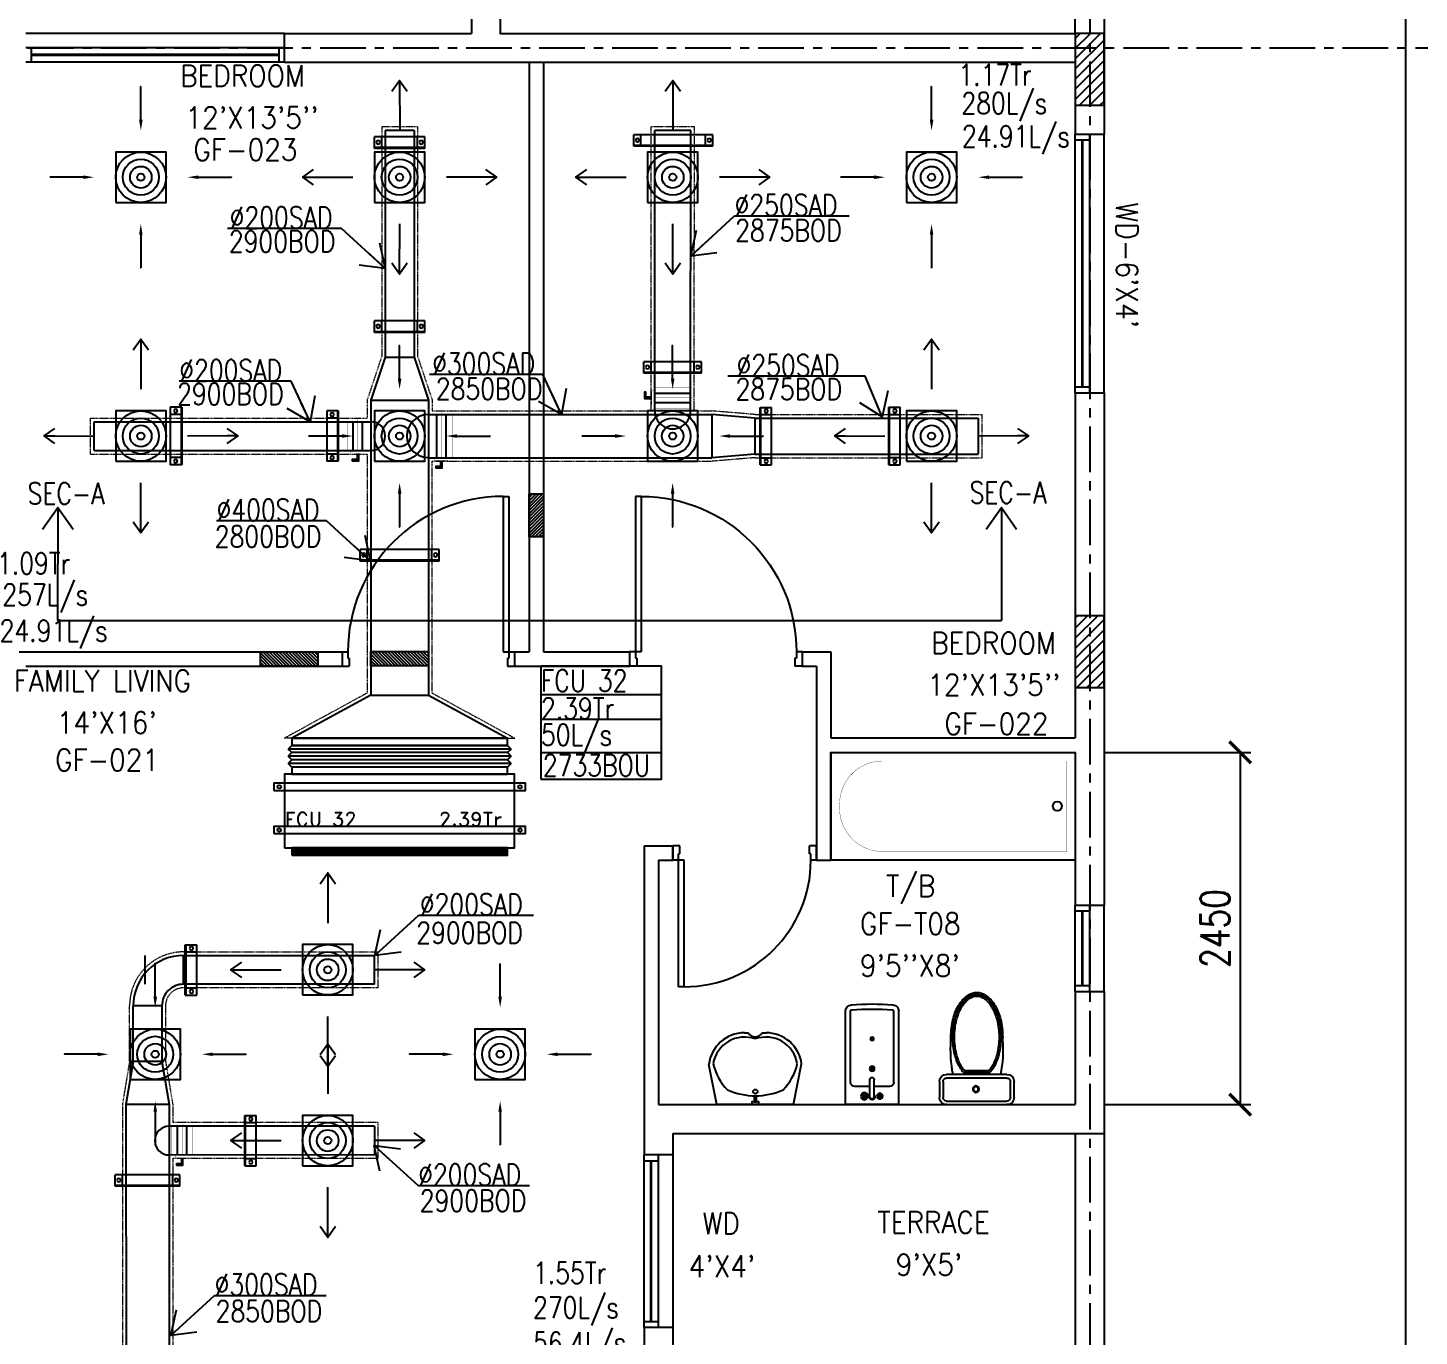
# Model space of a CAD drawing. Header units: millimetres. Extents: x -1288794 to 2153086, y -2701644 to -1428868.
# Drawn here: x 1116384 to 1126062, y -1482929 to -1473830 of the extents above; entities that cross this region are included whole.
import ezdxf

# ---------------------------------------------------------------- set-up
doc = ezdxf.new("R2010")
doc.units = ezdxf.units.MM
doc.header["$LTSCALE"] = 100
doc.header["$PDMODE"] = 34
doc.linetypes.add('CENTER', pattern=[50.8, 31.75, -6.35, 6.35, -6.35])
doc.linetypes.add('HIDDEN', pattern=[9.525, 6.35, -3.175])
for name, color, linetype in [('A-ANNO-TEXT', 8, 'Continuous'), ('A-AREA', 8, 'CENTER'), ('A-DOOR', 4, 'Continuous'), ('A-FLOR-PFIX', 8, 'Continuous'), ('A-FLOR-SPCL', 8, 'Continuous'), ('A-GLAZ', 5, 'Continuous'), ('A-GRID', 253, 'CENTER'), ('A-WALL-FULL', 8, 'Continuous'), ('AC- VD', 5, 'Continuous'), ('AC-FD', 1, 'Continuous'), ('AC-HLTEXT', 100, 'Continuous'), ('AC-SAD', 3, 'Continuous'), ('AC-SAD TEXT', 3, 'Continuous'), ('AC-WALL OPENING', 1, 'Continuous'), ('FCU-AC', 160, 'Continuous'), ('L1-E014-C22-VAC (08-08-2010)$0$ETA-AC-DAMPER', 4, 'Continuous'), ('M-HANGER', 30, 'Continuous'), ('RCD RIGHT', 1, 'Continuous'), ('S-COL- HACT.', 9, 'Continuous'), ('S-COL.', 8, 'Continuous'), ('SCD  RIGHT', 3, 'Continuous')]:
    doc.layers.add(name, color=color, linetype=linetype)
doc.layers.add('INSULATION', color=1, linetype='Continuous', lineweight=5)
doc.styles.add('ROMAND', font='romand')
doc.styles.add('ROMANS', font='romans.shx', dxfattribs={"width": 0.8})
doc.styles.add('SIMPLEX', font='simplex.shx', dxfattribs={"width": 0.8})
doc.dimstyles.new('100 of DIM2', dxfattribs={"dimscale": 0, "dimtxt": 200, "dimasz": 150, "dimexe": 75, "dimexo": 200, "dimgap": 75, "dimtad": 1, "dimdec": 0, "dimrnd": 5, "dimzin": 0, "dimdsep": 46, "dimtxsty": 'ROMANS', "dimblk": 'ARCHTICK', "dimcen": 100, "dimclrd": 94, "dimclre": 94, "dimclrt": 2, "dimadec": 0, "dimazin": 0, "dimtfac": 1, "dimtdec": 0, "dimtofl": 0, "dimtmove": 2, "dimatfit": 3, "dimldrblk": 'OPEN90', "dimfxl": 75, "dimtolj": 1, "dimtzin": 0, "dimarcsym": 0})
pattern_1 = [(45, (2220225.743, -1109556.65), (-35.355339, 35.355339), [])]

# ---------------------------------------------------------------- blocks, each defined once
blk = doc.blocks.new('D-120-R1')
for p, q in [((-80, 1180), (-40, 1180)), ((-80, 1180), (-80, 100)), ((-40, 1180), (-40, 55)), ((-1200, 100), (-1160, 100)), ((-1200, 100), (-1200, 0)), ((-1160, 100), (-1160, 55)), ((-80, 100), (0, 100)), ((0, 100), (0, 0)), ((-1160, 55), (-1150, 55)), ((-1150, 55), (-1150, 0)), ((-50, 55), (-40, 55)), ((-50, 55), (-50, 0)), ((-50, 0), (0, 0)), ((-1200, 0), (-1150, 0))]:
    blk.add_line(p, q)
at = {"linetype": 'Continuous'}
blk.add_arc((-80, 100), 1080, 90, 180, dxfattribs=at)
blk = doc.blocks.new('W-180')
for p, q in [((1800, 100), (0, 100)), ((40, 0), (40, 100)), ((1760, 100), (1760, 0)), ((1800, 0), (0, 0))]:
    blk.add_line(p, q)
at = {"linetype": 'Continuous'}
for p, q in [((1760, 53), (40, 53)), ((1760, 47), (40, 47))]:
    blk.add_line(p, q, dxfattribs=at)
blk = doc.blocks.new('WC-1')
for p, q in [((-210, 0), (210, 0)), ((-260, -160), (-260, -50)), ((-235, -160), (-235, -50)), ((-210, -25), (210, -25)), ((235, -50), (235, -160)), ((260, -50), (260, -160)), ((210, -185), (-210, -185)), ((210, -210), (-210, -210)), ((91.5, -222.5), (-91.5, -222.5)), ((85.8, -235), (-85.8, -235))]:
    blk.add_line(p, q)
for radius in [22.1, 17.1]:
    blk.add_circle((-6.1, -107.5), radius)
for centre, radius, start, end in [((-210, -50), 50, 90, 180), ((-210, -50), 25, 90, 180), ((210, -50), 50, 360, 90), ((210, -50), 25, 360, 90), ((-210, -160), 50, 180, 270), ((-210, -160), 25, 180, 270), ((210, -160), 25, 270, 360), ((210, -160), 50, 270, 360), ((722.3, -383.2), 904.1, 168.95288, 184.06317), ((178.2, -428.2), 340.7, 149.85861, 166.47658), ((178.2, -428.2), 328.2, 149.85861, 166.47658), ((68.6, -364.5), 214, 138.41516, 149.85861), ((68.6, -364.5), 201.5, 139.99435, 149.85861), ((-68.6, -364.5), 201.5, 30.14139, 40.00565), ((-68.6, -364.5), 214, 30.14139, 41.58484), ((-178.2, -428.2), 328.2, 13.52342, 30.14139), ((-178.2, -428.2), 340.7, 13.52342, 30.14139), ((352.1, -470), 519.6, 166.47658, 180), ((352.1, -470), 507.1, 166.47658, 180), ((-352.1, -470), 507.1, 360, 13.52342), ((-352.1, -470), 519.6, 360, 13.52342), ((352.1, -470), 532.1, 177.55413, 180), ((352.1, -470), 532.1, 180, 193.52342), ((352.1, -470), 519.6, 180, 193.52342), ((352.1, -470), 507.1, 180, 193.52342), ((-352.1, -470), 507.1, 346.47658, 360), ((-352.1, -470), 519.6, 346.47658, 360), ((-352.1, -470), 532.1, 346.47658, 360), ((-352.1, -470), 532.1, 360, 2.44587), ((178.2, -511.8), 353.2, 193.52342, 210.14139), ((178.2, -511.8), 340.7, 193.52342, 210.14139), ((178.2, -511.8), 328.2, 193.52342, 210.14139), ((68.6, -575.5), 201.5, 210.14139, 234.49716), ((-68.6, -575.5), 201.5, 305.50284, 329.85861), ((-178.2, -511.8), 328.2, 329.85861, 346.47658), ((-178.2, -511.8), 340.7, 329.85861, 346.47658), ((-178.2, -511.8), 353.2, 329.85861, 346.47658), ((68.6, -575.5), 226.5, 210.14139, 234.49716), ((68.6, -575.5), 214, 210.14139, 234.49716), ((0, -671.6), 108.4, 234.49716, 270), ((0, -671.6), 95.9, 234.49716, 270), ((0, -671.6), 83.4, 234.49716, 270), ((0, -671.6), 83.4, 270, 305.50284), ((0, -671.6), 95.9, 270, 305.50284), ((0, -671.6), 108.4, 270, 305.50284), ((-68.6, -575.5), 214, 305.50284, 329.85861), ((-68.6, -575.5), 226.5, 305.50284, 329.85861)]:
    blk.add_arc(centre, radius, start, end)
at = {"linetype": 'Continuous', "ltscale": 50}
blk.add_arc((-722.3, -383.2), 904.1, 355.93683, 11.04712, dxfattribs=at)
blk = doc.blocks.new('W-120')
for p, q in [((1200, 100), (0, 100)), ((40, 0), (40, 100)), ((1160, 100), (1160, 0)), ((1200, 0), (0, 0))]:
    blk.add_line(p, q)
at = {"linetype": 'Continuous'}
for p, q in [((1160, 53), (40, 53)), ((1160, 47), (40, 47))]:
    blk.add_line(p, q, dxfattribs=at)
blk = doc.blocks.new('BIDET-1')
for p, q in [((175, 0), (-175, 0)), ((-185, -10), (-185, -649.1)), ((-38.7, -59.3), (-69, -59.3)), ((-53.8, -44.1), (-53.8, -74.4)), ((-15, -54.3), (-15, -174.3)), ((15, -54.3), (15, -174.3)), ((38.7, -59.3), (69, -59.3)), ((53.8, -44.1), (53.8, -74.4)), ((185, -10), (185, -649.1)), ((-150, -155), (-150, -649.1)), ((-15, -125), (-120, -125)), ((120, -125), (15, -125)), ((150, -155), (150, -649.1)), ((12.5, -250), (-12.5, -250)), ((-8.8, -258.8), (8.8, -241.2)), ((-8.8, -241.2), (8.8, -258.8)), ((0, -237.5), (0, -262.5))]:
    blk.add_line(p, q)
for centre, radius in [((-53.8, -59.3), 25), ((-53.8, -59.3), 20), ((-53.8, -59.3), 15.2), ((-53.8, -59.3), 10.2), ((53.8, -59.3), 20), ((53.8, -59.3), 15.2), ((53.8, -59.3), 10.2), ((0, -250), 17.5), ((0, -250), 12.5), ((0, -457.5), 12.5), ((0, -457.5), 10)]:
    blk.add_circle(centre, radius)
for centre, radius, start, end in [((-175, -10), 10, 90, 180), ((175, -10), 10, 0, 90), ((0, -54.3), 20, 318.59038, 221.40962), ((0, -54.3), 15, 0, 180), ((-120, -155), 30, 90, 180), ((0, -174.3), 15, 180, 0), ((120, -155), 30, 0, 90), ((-140, -649.1), 45, 180, 265.20622), ((-140, -649.1), 10, 180, 265.20622), ((0, 1020.3), 1685.2, 265.20622, 274.79378), ((140, -649.1), 10, 274.79378, 0), ((140, -649.1), 45, 274.79378, 0), ((0, 1020.3), 1720.2, 265.20622, 274.79378)]:
    blk.add_arc(centre, radius, start, end)
blk = doc.blocks.new('W-60')
for p, q in [((600, 100), (0, 100)), ((40, 0), (40, 100)), ((560, 100), (560, 0)), ((600, 0), (0, 0))]:
    blk.add_line(p, q)
at = {"linetype": 'Continuous'}
for p, q in [((560, 53), (40, 53)), ((560, 47), (40, 47))]:
    blk.add_line(p, q, dxfattribs=at)
blk = doc.blocks.new('LAV-4')
for p, q in [((-266.3, 0), (-322.3, -283.1)), ((-266.3, 0), (268.1, 0)), ((268.1, 0), (323.6, -280.1)), ((-48.1, -499.7), (-74.6, -499.7)), ((75.4, -499.7), (49.9, -499.7))]:
    blk.add_line(p, q)
for points in [[(-24.6, 0), (-24.6, -18.5), (24.6, -18.5), (24.6, 0)], [(-9.2, -20), (-9.2, -56.9), (7.7, -56.9), (7.7, -20)]]:
    blk.add_lwpolyline(points, close=True)
blk.add_circle((0, -90.7), 15.4)
for centre, radius, start, end in [((0, -538.9), 477.4, 66.12608, 113.87396), ((73.5, -366), 375, 135.33332, 167.14321), ((-73.5, -366), 375, 12.51988, 44.66672), ((-74.6, -249.7), 250, 187.67842, 270), ((-74.6, -249.7), 220, 188.58141, 289.95234), ((75.4, -249.7), 220, 250.0878, 350.85148), ((75.4, -249.7), 250, 270, 353.01209), ((0.9, -526.6), 55.9, 28.78265, 151.21735), ((49.7, -499.5), 0, 238.18833, 0)]:
    blk.add_arc(centre, radius, start, end)
blk = doc.blocks.new('D-100-R1')
for p, q in [((-80, 980), (-80, 100)), ((-80, 980), (-40, 980)), ((-40, 980), (-40, 55)), ((-1000, 100), (-1000, 0)), ((-1000, 100), (-960, 100)), ((-960, 100), (-960, 55)), ((-80, 100), (0, 100)), ((0, 100), (0, 0)), ((-960, 55), (-950, 55)), ((-950, 55), (-950, 0)), ((-50, 55), (-50, 0)), ((-50, 55), (-40, 55)), ((-50, 0), (0, 0)), ((-1000, 0), (-950, 0))]:
    blk.add_line(p, q)
at = {"linetype": 'Continuous'}
blk.add_arc((-80, 100), 880, 90, 180, dxfattribs=at)
blk = doc.blocks.new('BT-2')
blk.add_lwpolyline([(0, 750), (1700, 750), (1700, 0), (0, 0)], close=True)
at = {"const_width": 2}
blk.add_lwpolyline([(60, 690), (1340, 690, -0.414214), (1640, 390), (1640, 360, -0.414214), (1340, 60), (60, 60)], format="xyb", close=True, dxfattribs=at)
blk.add_circle((125, 374.5), 31.9)
blk = doc.blocks.new('_ArchTick')
at = {"color": 0, "linetype": 'ByBlock', "const_width": 0.15}
blk.add_lwpolyline([(-0.5, -0.5), (0.5, 0.5)], dxfattribs=at)
blk = doc.blocks.new('*D485')
at = {"layer": 'AC-HLTEXT', "color": 94, "lineweight": -2, "transparency": 16777216}
for p, q in [((1123870.6, -1478868.6), (1124892.3, -1478868.6)), ((1124817.3, -1478868.6), (1124817.3, -1481318.6)), ((1123870.6, -1481318.6), (1124892.3, -1481318.6))]:
    blk.add_line(p, q, dxfattribs=at)
at = {"layer": 'Defpoints', "color": 0, "transparency": 16777216}
for p in [(1123670.6, -1478868.6), (1123670.6, -1481318.6), (1124817.3, -1481318.6)]:
    blk.add_point(p, dxfattribs=at)
at = {"layer": 'AC-HLTEXT', "color": 94, "lineweight": -2, "transparency": 16777216, "xscale": 150, "yscale": 150, "zscale": 150}
for p, rotation in [((1124817.3, -1478868.6), 90), ((1124817.3, -1481318.6), 270)]:
    blk.add_blockref('_ArchTick', p, dxfattribs=dict(at, rotation=rotation))
at = {"layer": 'AC-HLTEXT', "color": 2, "transparency": 16777216, "insert": (1124642.3, -1480093.6), "char_height": 200, "attachment_point": 5, "rotation": 90, "style": 'ROMANS'}
blk.add_mtext('\\A1;2450', dxfattribs=at)
blk = doc.blocks.new('cdcdcd')
at = {"layer": 'RCD RIGHT'}
for points in [[(0, 400), (0, 630.4), (0.4, 630.4)], [(-400, 0), (-630.4, 0), (-630.4, -0.4)], [(400, 0), (630.4, 0), (630.4, -0.4)], [(0, -400), (0, -630.4), (0.4, -630.4)]]:
    blk.add_lwpolyline(points, dxfattribs=at)
blk.add_lwpolyline([(-175, -175), (175, -175), (175, 175), (-175, 175)], close=True, dxfattribs=at)
for radius in [175, 125, 75, 25]:
    blk.add_circle((0, 0), radius, dxfattribs=at)
for points in [[(-12.5, 400), (0, 325), (12.5, 400)], [(-400, 12.5), (-325, 0), (-400, -12.5)], [(400, 12.5), (325, 0), (400, -12.5)], [(-12.5, -400), (0, -325), (12.5, -400)]]:
    blk.add_solid(points, dxfattribs=at)
blk = doc.blocks.new('fcu 2.5 tr')
h = blk.add_hatch()
h.set_pattern_fill('NET', color=3)
h.paths.add_polyline_path([(83171.5, -1587743.1), (81671.5, -1587743.1), (81671.5, -1587793.1), (83171.5, -1587793.1)])
at = {"layer": 'FCU-AC'}
for p, q in [((81671.5, -1587030.1), (81646.5, -1587055.1)), ((83196.5, -1587055.1), (81646.5, -1587055.1)), ((81671.5, -1587080.1), (81646.5, -1587055.1)), ((83171.5, -1587030.1), (81671.5, -1587030.1)), ((83196.5, -1587055.1), (83171.5, -1587030.1)), ((83196.5, -1587055.1), (83171.5, -1587080.1)), ((81671.5, -1587080.1), (81646.5, -1587105.1)), ((83196.5, -1587105.1), (81646.5, -1587105.1)), ((81671.5, -1587130.1), (81646.5, -1587105.1)), ((81671.5, -1587130.1), (81646.5, -1587155.1)), ((83196.5, -1587155.1), (81646.5, -1587155.1)), ((81671.5, -1587180.1), (81646.5, -1587155.1)), ((83171.5, -1587080.1), (81671.5, -1587080.1)), ((83171.5, -1587080.1), (81671.5, -1587080.1)), ((83171.5, -1587130.1), (81671.5, -1587130.1)), ((83171.5, -1587130.1), (81671.5, -1587130.1)), ((83196.5, -1587105.1), (83171.5, -1587080.1)), ((83196.5, -1587105.1), (83171.5, -1587130.1)), ((83196.5, -1587155.1), (83171.5, -1587130.1)), ((83196.5, -1587155.1), (83171.5, -1587180.1))]:
    blk.add_line(p, q, dxfattribs=at)
at = {"layer": 'FCU-AC', "color": 1}
for p, q in [((83171.5, -1586980.1), (81671.5, -1586980.1)), ((81671.5, -1586980.1), (81671.5, -1587030.1)), ((81671.5, -1587030.1), (83171.5, -1587030.1)), ((83171.5, -1587030.1), (83171.5, -1586980.1)), ((83171.5, -1587180.1), (81671.5, -1587180.1)), ((81671.5, -1587180.1), (81671.5, -1587230.1)), ((81671.5, -1587230.1), (83171.5, -1587230.1)), ((83171.5, -1587230.1), (83171.5, -1587180.1))]:
    blk.add_line(p, q, dxfattribs=at)
at = {"layer": 'FCU-AC'}
blk.add_lwpolyline([(81621.5, -1587743.1), (83221.5, -1587743.1), (83221.5, -1587230.1), (81621.5, -1587230.1)], close=True, dxfattribs=at)
at = {"layer": 'FCU-AC', "color": 6}
for points in [[(81546.5, -1587343.1), (83296.5, -1587343.1), (83296.5, -1587293.1), (81546.5, -1587293.1)], [(81546.5, -1587643.1), (83296.5, -1587643.1), (83296.5, -1587593.1), (81546.5, -1587593.1)]]:
    blk.add_lwpolyline(points, close=True, dxfattribs=at)
at = {"layer": 'FCU-AC', "color": 3}
blk.add_lwpolyline([(81671.5, -1587793.1), (83171.5, -1587793.1), (83171.5, -1587743.1), (81671.5, -1587743.1)], close=True, dxfattribs=at)
at = {"layer": 'FCU-AC', "color": 6}
for centre in [(81584, -1587318.1), (83259, -1587318.1), (81584, -1587618.1), (83259, -1587618.1)]:
    blk.add_circle(centre, 12.5, dxfattribs=at)
blk = doc.blocks.new('*U360')
at = {"layer": 'L1-E014-C22-VAC (08-08-2010)$0$ETA-AC-DAMPER', "color": 5}
for p, q in [((-33, 0), (-33, 200)), ((33, 0), (33, 200))]:
    blk.add_line(p, q, dxfattribs=at)
for points, const_width in [([(-90.8, 200), (90.8, 200)], 1.82), ([(0, 0), (0, 214)], 1.5), ([(-90.8, 0), (90.8, 0)], 1.82), ([(-47.8, 0), (-47.8, -20.2), (48.2, -20.2), (48.2, 0)], 1.5)]:
    blk.add_lwpolyline(points, dxfattribs=dict(at, const_width=const_width))
at = {"layer": 'L1-E014-C22-VAC (08-08-2010)$0$ETA-AC-DAMPER', "color": 5, "const_width": 1.82}
blk.add_lwpolyline([(75, 200), (75, 0), (-75, 0), (-75, 200)], close=True, dxfattribs=at)
at = {"layer": 'L1-E014-C22-VAC (08-08-2010)$0$ETA-AC-DAMPER', "color": 5}
blk.add_lwpolyline([(5.7, -20.2), (5.7, -61.7), (40.1, -61.7), (40.1, -71.6), (-5.7, -71.6), (-5.7, -20.2)], dxfattribs=at)
blk = doc.blocks.new('*U359')
at = {"layer": 'L1-E014-C22-VAC (08-08-2010)$0$ETA-AC-DAMPER', "color": 5}
for p, q in [((-33, 0), (-33, 200)), ((33, 0), (33, 200))]:
    blk.add_line(p, q, dxfattribs=at)
for points, const_width in [([(-90.8, 200), (90.8, 200)], 1.82), ([(0, 0), (0, 214)], 1.5), ([(-90.8, 0), (90.8, 0)], 1.82), ([(-47.8, 0), (-47.8, -20.2), (48.2, -20.2), (48.2, 0)], 1.5)]:
    blk.add_lwpolyline(points, dxfattribs=dict(at, const_width=const_width))
at = {"layer": 'L1-E014-C22-VAC (08-08-2010)$0$ETA-AC-DAMPER', "color": 5, "const_width": 1.82}
blk.add_lwpolyline([(75, 200), (75, 0), (-75, 0), (-75, 200)], close=True, dxfattribs=at)
at = {"layer": 'L1-E014-C22-VAC (08-08-2010)$0$ETA-AC-DAMPER', "color": 5}
blk.add_lwpolyline([(5.7, -20.2), (5.7, -61.7), (40.1, -61.7), (40.1, -71.6), (-5.7, -71.6), (-5.7, -20.2)], dxfattribs=at)
blk = doc.blocks.new('*U356')
at = {"layer": 'L1-E014-C22-VAC (08-08-2010)$0$ETA-AC-DAMPER', "color": 5}
for p, q in [((-33, 0), (-33, 300)), ((33, 0), (33, 300))]:
    blk.add_line(p, q, dxfattribs=at)
for points, const_width in [([(-90.8, 300), (90.8, 300)], 1.82), ([(0, 0), (0, 314)], 1.5), ([(-90.8, 0), (90.8, 0)], 1.82), ([(-47.8, 0), (-47.8, -20.2), (48.2, -20.2), (48.2, 0)], 1.5)]:
    blk.add_lwpolyline(points, dxfattribs=dict(at, const_width=const_width))
at = {"layer": 'L1-E014-C22-VAC (08-08-2010)$0$ETA-AC-DAMPER', "color": 5, "const_width": 1.82}
blk.add_lwpolyline([(75, 300), (75, 0), (-75, 0), (-75, 300)], close=True, dxfattribs=at)
at = {"layer": 'L1-E014-C22-VAC (08-08-2010)$0$ETA-AC-DAMPER', "color": 5}
blk.add_lwpolyline([(5.7, -20.2), (5.7, -61.7), (40.1, -61.7), (40.1, -71.6), (-5.7, -71.6), (-5.7, -20.2)], dxfattribs=at)
blk = doc.blocks.new('*U363')
at = {"layer": 'L1-E014-C22-VAC (08-08-2010)$0$ETA-AC-DAMPER', "color": 5}
for p, q in [((-33, 0), (-33, 250)), ((33, 0), (33, 250))]:
    blk.add_line(p, q, dxfattribs=at)
for points, const_width in [([(-90.8, 250), (90.8, 250)], 1.82), ([(0, 0), (0, 264)], 1.5), ([(-90.8, 0), (90.8, 0)], 1.82), ([(-47.8, 0), (-47.8, -20.2), (48.2, -20.2), (48.2, 0)], 1.5)]:
    blk.add_lwpolyline(points, dxfattribs=dict(at, const_width=const_width))
at = {"layer": 'L1-E014-C22-VAC (08-08-2010)$0$ETA-AC-DAMPER', "color": 5, "const_width": 1.82}
blk.add_lwpolyline([(75, 250), (75, 0), (-75, 0), (-75, 250)], close=True, dxfattribs=at)
at = {"layer": 'L1-E014-C22-VAC (08-08-2010)$0$ETA-AC-DAMPER', "color": 5}
blk.add_lwpolyline([(5.7, -20.2), (5.7, -61.7), (40.1, -61.7), (40.1, -71.6), (-5.7, -71.6), (-5.7, -20.2)], dxfattribs=at)
blk = doc.blocks.new('*U402')
at = {"linetype": 'Continuous'}
for p, q in [((-37.5, -209.5), (-37.5, 240.5)), ((42.5, 240.5), (-37.5, 240.5)), ((37.5, -209.5), (37.5, 240.5)), ((42.5, -209.5), (42.5, 240.5)), ((42.5, 190.5), (-37.5, 190.5)), ((42.5, -159.5), (-37.5, -159.5)), ((42.5, -209.5), (-37.5, -209.5))]:
    blk.add_line(p, q, dxfattribs=at)
for centre in [(0, 215.5), (0, -184.5)]:
    blk.add_circle(centre, 12.5, dxfattribs=at)
blk = doc.blocks.new('*U403')
at = {"linetype": 'Continuous'}
for p, q in [((-37.5, -133.1), (-37.5, 216.9)), ((42.5, 216.9), (-37.5, 216.9)), ((37.5, -133.1), (37.5, 216.9)), ((42.5, -133.1), (42.5, 216.9)), ((42.5, 166.9), (-37.5, 166.9)), ((42.5, -83.1), (-37.5, -83.1)), ((42.5, -133.1), (-37.5, -133.1))]:
    blk.add_line(p, q, dxfattribs=at)
for centre in [(0, 191.9), (0, -108.1)]:
    blk.add_circle(centre, 12.5, dxfattribs=at)
blk = doc.blocks.new('*U404')
at = {"linetype": 'Continuous'}
for p, q in [((-37.5, -132), (-37.5, 218)), ((42.5, 218), (-37.5, 218)), ((37.5, -132), (37.5, 218)), ((42.5, -132), (42.5, 218)), ((42.5, 168), (-37.5, 168)), ((42.5, -82), (-37.5, -82)), ((42.5, -132), (-37.5, -132))]:
    blk.add_line(p, q, dxfattribs=at)
for centre in [(0, 193), (0, -107)]:
    blk.add_circle(centre, 12.5, dxfattribs=at)
blk = doc.blocks.new('*U379')
at = {"linetype": 'Continuous'}
for p, q in [((-37.5, -246.7), (-37.5, 303.3)), ((42.5, 303.3), (-37.5, 303.3)), ((37.5, -246.7), (37.5, 303.3)), ((42.5, -246.7), (42.5, 303.3)), ((42.5, 253.3), (-37.5, 253.3)), ((42.5, -196.7), (-37.5, -196.7)), ((42.5, -246.7), (-37.5, -246.7))]:
    blk.add_line(p, q, dxfattribs=at)
for centre in [(0, 278.3), (0, -221.7)]:
    blk.add_circle(centre, 12.5, dxfattribs=at)
blk = doc.blocks.new('*U405')
at = {"linetype": 'Continuous'}
for p, q in [((-37.5, -149.2), (-37.5, 200.8)), ((42.5, 200.8), (-37.5, 200.8)), ((37.5, -149.2), (37.5, 200.8)), ((42.5, -149.2), (42.5, 200.8)), ((42.5, 150.8), (-37.5, 150.8)), ((42.5, -99.2), (-37.5, -99.2)), ((42.5, -149.2), (-37.5, -149.2))]:
    blk.add_line(p, q, dxfattribs=at)
for centre in [(0, 175.8), (0, -124.2)]:
    blk.add_circle(centre, 12.5, dxfattribs=at)
blk = doc.blocks.new('*U406')
at = {"linetype": 'Continuous'}
for p, q in [((-37.5, -147.8), (-37.5, 202.2)), ((42.5, 202.2), (-37.5, 202.2)), ((37.5, -147.8), (37.5, 202.2)), ((42.5, -147.8), (42.5, 202.2)), ((42.5, 152.2), (-37.5, 152.2)), ((42.5, -97.8), (-37.5, -97.8)), ((42.5, -147.8), (-37.5, -147.8))]:
    blk.add_line(p, q, dxfattribs=at)
for centre in [(0, 177.2), (0, -122.8)]:
    blk.add_circle(centre, 12.5, dxfattribs=at)
blk = doc.blocks.new('*U408')
at = {"linetype": 'Continuous'}
for p, q in [((-37.5, -171.9), (-37.5, 228.1)), ((42.5, 228.1), (-37.5, 228.1)), ((37.5, -171.9), (37.5, 228.1)), ((42.5, -171.9), (42.5, 228.1)), ((42.5, 178.1), (-37.5, 178.1)), ((42.5, -121.9), (-37.5, -121.9)), ((42.5, -171.9), (-37.5, -171.9))]:
    blk.add_line(p, q, dxfattribs=at)
for centre in [(0, 203.1), (0, -146.9)]:
    blk.add_circle(centre, 12.5, dxfattribs=at)
blk = doc.blocks.new('*U398')
at = {"linetype": 'Continuous'}
for p, q in [((-37.5, -154), (-37.5, 246)), ((42.5, 246), (-37.5, 246)), ((42.5, 196), (-37.5, 196)), ((37.5, -154), (37.5, 246)), ((42.5, -154), (42.5, 246)), ((42.5, -104), (-37.5, -104)), ((42.5, -154), (-37.5, -154))]:
    blk.add_line(p, q, dxfattribs=at)
for centre in [(0, 221), (0, -129)]:
    blk.add_circle(centre, 12.5, dxfattribs=at)
blk = doc.blocks.new('*U407')
at = {"linetype": 'Continuous'}
for p, q in [((-37.5, -128.6), (-37.5, 221.4)), ((42.5, 221.4), (-37.5, 221.4)), ((37.5, -128.6), (37.5, 221.4)), ((42.5, -128.6), (42.5, 221.4)), ((42.5, 171.4), (-37.5, 171.4)), ((42.5, -78.6), (-37.5, -78.6)), ((42.5, -128.6), (-37.5, -128.6))]:
    blk.add_line(p, q, dxfattribs=at)
for centre in [(0, 196.4), (0, -103.6)]:
    blk.add_circle(centre, 12.5, dxfattribs=at)
blk = doc.blocks.new('*U409')
at = {"linetype": 'Continuous'}
for p, q in [((-37.5, -156.8), (-37.5, 243.2)), ((42.5, 243.2), (-37.5, 243.2)), ((37.5, -156.8), (37.5, 243.2)), ((42.5, -156.8), (42.5, 243.2)), ((42.5, 193.2), (-37.5, 193.2)), ((42.5, -106.8), (-37.5, -106.8)), ((42.5, -156.8), (-37.5, -156.8))]:
    blk.add_line(p, q, dxfattribs=at)
for centre in [(0, 218.2), (0, -131.8)]:
    blk.add_circle(centre, 12.5, dxfattribs=at)
blk = doc.blocks.new('*U410')
at = {"linetype": 'Continuous'}
for p, q in [((-37.5, -162), (-37.5, 238)), ((42.5, 238), (-37.5, 238)), ((37.5, -162), (37.5, 238)), ((42.5, -162), (42.5, 238)), ((42.5, 188), (-37.5, 188)), ((42.5, -112), (-37.5, -112)), ((42.5, -162), (-37.5, -162))]:
    blk.add_line(p, q, dxfattribs=at)
for centre in [(0, 213), (0, -137)]:
    blk.add_circle(centre, 12.5, dxfattribs=at)
blk = doc.blocks.new('abcd')
at = {"layer": 'SCD  RIGHT'}
blk.add_lwpolyline([(558555, -1481705), (558905, -1481705), (558905, -1481355), (558555, -1481355)], close=True, dxfattribs=at)
for radius in [175, 125, 75, 25]:
    blk.add_circle((558730, -1481530), radius, dxfattribs=at)
for points in [[(558729.6, -1480856.5), (558730.4, -1481205)], [(558056.5, -1481529.6), (558405, -1481530.4)], [(559403.5, -1481529.6), (559055, -1481530.4)], [(558729.6, -1482203.5), (558730.4, -1481855)]]:
    blk.add_leader(points, dimstyle='100 of DIM2', override={"dimscale": 1, "dimasz": 75, "dimtad": 0, "dimclrd": 3, "dimfxl": 0.2}, dxfattribs=at)

msp = doc.modelspace()

# ---------------------------------------------------------------- hatches: boundary and pattern name
at = {"layer": 'AC-FD', "linetype": 'ByBlock'}
h = msp.add_hatch(dxfattribs=at)
h.set_pattern_fill('ANSI31', color=256, scale=5, angle=90, style=0)
h.set_pattern_definition([(135, (-472653.379, -1540206.915), (-11.22532015, -11.22532015), [])])
h.paths.add_polyline_path([(1119170.6, -1478266.9), (1119170.6, -1478166.9), (1118770.6, -1478166.9), (1118770.6, -1478266.9)])
at = {"layer": 'AC-WALL OPENING', "linetype": 'ByBlock'}
h = msp.add_hatch(dxfattribs=at)
h.set_pattern_fill('ANSI31', color=256, scale=5, angle=-180, style=0)
h.set_pattern_definition([(225, (1181910.56, -3069040.215), (11.22532015, -11.22532015), [])])
h.paths.add_polyline_path([(1119970.6, -1477070.2), (1119870.6, -1477070.2), (1119870.6, -1477370.2), (1119970.6, -1477370.2)])
h = msp.add_hatch(dxfattribs=at)
h.set_pattern_fill('ANSI31', color=256, scale=5, angle=-90, style=0)
h.set_pattern_definition([(315, (2709702.548, -1416228.635), (11.22532015, 11.22532015), [])])
h.paths.add_polyline_path([(1118002.5, -1478168.6), (1118002.5, -1478268.6), (1118402.5, -1478268.6), (1118402.5, -1478168.6)])
at = {"layer": 'S-COL- HACT.', "linetype": 'Continuous', "ltscale": 3}
h = msp.add_hatch(dxfattribs=at)
h.set_pattern_fill('ANSI31', color=256, scale=400, style=0)
h.set_pattern_definition(pattern_1)
h.paths.add_polyline_path([(1123870.6, -1474368.6), (1123870.6, -1473868.6), (1123670.6, -1473868.6), (1123670.6, -1474368.6)])
h = msp.add_hatch(dxfattribs=at)
h.set_pattern_fill('ANSI31', color=256, scale=400, style=0)
h.set_pattern_definition(pattern_1)
h.paths.add_polyline_path([(1123670.6, -1477918.6), (1123670.6, -1478418.6), (1123870.6, -1478418.6), (1123870.6, -1477918.6)])

# ---------------------------------------------------------------- linework, layer by layer
at = {"layer": 'A-AREA', "ltscale": 15}
msp.add_line((1125970.6, -1512568.6), (1125970.6, -1469568.6), dxfattribs=at)
at = {"layer": 'A-FLOR-SPCL', "ltscale": 3}
for p, q in [((1123670.6, -1481518.6), (1123670.6, -1483018.6)), ((1123870.6, -1481518.6), (1123870.6, -1483018.6))]:
    msp.add_line(p, q, dxfattribs=at)
at = {"layer": 'A-GLAZ', "ltscale": 3}
for p, q in [((1118170.6, -1473868.6), (1116370.6, -1473868.6)), ((1123870.6, -1476368.6), (1123870.6, -1474568.6)), ((1123870.6, -1480531.3), (1123870.6, -1479931.3)), ((1120870.6, -1481668.6), (1120870.6, -1482868.6))]:
    msp.add_line(p, q, dxfattribs=at)
at = {"layer": 'A-GRID', "ltscale": 0.1}
for p, q in [((1123770.6, -1466442.6), (1123770.6, -1514577)), ((1086413.3, -1473968.6), (1129952.9, -1473968.6))]:
    msp.add_line(p, q, dxfattribs=at)
at = {"layer": 'A-WALL-FULL', "ltscale": 3}
for p, q in [((1119470.6, -1471168.6), (1119470.6, -1473868.6)), ((1123870.6, -1471168.6), (1123870.6, -1474068.6)), ((1118170.6, -1473868.6), (1119470.6, -1473868.6)), ((1118170.6, -1474068.6), (1118170.6, -1473868.6)), ((1122520.6, -1473868.6), (1123670.6, -1473868.6)), ((1123870.6, -1473868.6), (1123870.6, -1474568.6)), ((1123870.6, -1473868.6), (1123870.6, -1474568.6)), ((1118170.6, -1474068.6), (1119870.6, -1474068.6)), ((1118470.6, -1474068.6), (1119870.6, -1474068.6)), ((1119470.6, -1474068.6), (1123670.6, -1474068.6)), ((1119770.6, -1474068.6), (1120720.6, -1474068.6)), ((1119770.6, -1474068.6), (1123470.6, -1474068.6)), ((1119770.6, -1474068.6), (1123470.6, -1474068.6)), ((1119870.6, -1474068.6), (1119870.6, -1478168.6)), ((1119970.6, -1474068.6), (1119970.6, -1478168.6)), ((1122520.6, -1474068.6), (1123470.6, -1474068.6)), ((1123670.6, -1474068.6), (1123670.6, -1474568.6)), ((1123670.6, -1474068.6), (1123670.6, -1474568.6)), ((1123670.6, -1474568.6), (1123870.6, -1474568.6)), ((1123670.6, -1474568.6), (1123870.6, -1474568.6)), ((1123670.6, -1476368.6), (1123670.6, -1478768.6)), ((1123670.6, -1476368.6), (1123870.6, -1476368.6)), ((1123870.6, -1476368.6), (1123870.6, -1479931.3)), ((1116170.6, -1478168.6), (1118570.6, -1478168.6)), ((1118570.6, -1478168.6), (1118570.6, -1478268.6)), ((1119770.6, -1478168.6), (1119870.6, -1478168.6)), ((1119770.6, -1478168.6), (1119770.6, -1478268.6)), ((1119970.6, -1478168.6), (1120570.6, -1478168.6)), ((1120570.6, -1478168.6), (1120570.6, -1478268.6)), ((1121770.6, -1478168.6), (1121970.6, -1478168.6)), ((1121770.6, -1478168.6), (1121770.6, -1478268.6)), ((1121970.6, -1478168.6), (1121970.6, -1478768.6)), ((1116370.6, -1478268.6), (1118570.6, -1478268.6)), ((1119770.6, -1478268.6), (1120570.6, -1478268.6)), ((1121770.6, -1478268.6), (1121870.6, -1478268.6)), ((1121870.6, -1478268.6), (1121870.6, -1479618.6)), ((1121970.6, -1478768.6), (1123670.6, -1478768.6)), ((1121970.6, -1478868.6), (1123670.6, -1478868.6)), ((1121970.6, -1478868.6), (1121970.6, -1479618.6)), ((1123670.6, -1478868.6), (1123670.6, -1479931.3)), ((1120670.6, -1479518.6), (1120870.6, -1479518.6)), ((1120670.6, -1479518.6), (1120670.6, -1481668.6)), ((1120870.6, -1479518.6), (1120870.6, -1479618.6)), ((1120770.6, -1479618.6), (1120870.6, -1479618.6)), ((1120770.6, -1479618.6), (1120770.6, -1481318.6)), ((1121870.6, -1479618.6), (1121970.6, -1479618.6)), ((1123670.6, -1479931.3), (1123870.6, -1479931.3)), ((1123670.6, -1480531.3), (1123670.6, -1481318.6)), ((1123670.6, -1480531.3), (1123870.6, -1480531.3)), ((1123870.6, -1480531.3), (1123870.6, -1481518.6)), ((1120770.6, -1481318.6), (1123670.6, -1481318.6)), ((1120870.6, -1481518.6), (1123870.6, -1481518.6)), ((1120870.6, -1481518.6), (1120870.6, -1481668.6)), ((1120870.6, -1481668.6), (1120670.6, -1481668.6)), ((1120670.6, -1482868.6), (1120670.6, -1483218.6)), ((1120870.6, -1482868.6), (1120670.6, -1482868.6)), ((1120870.6, -1482868.6), (1120870.6, -1483018.6))]:
    msp.add_line(p, q, dxfattribs=at)
msp.add_lwpolyline([(1119670.6, -1471368.6), (1119670.6, -1473868.6), (1123670.6, -1473868.6), (1123670.6, -1473868.6), (1123670.6, -1471368.6)], dxfattribs=at)
at = {"layer": 'AC-FD', "linetype": 'ByBlock'}
msp.add_lwpolyline([(1118770.6, -1478266.9), (1118770.6, -1478166.9), (1119170.6, -1478166.9), (1119170.6, -1478266.9)], close=True, dxfattribs=at)
at = {"layer": 'AC-SAD'}
for p, q in [((1118871, -1474543.6), (1118870.8, -1476119.1)), ((1119071, -1474543.6), (1118871, -1474543.6)), ((1119071, -1474543.6), (1119070.8, -1476119.1)), ((1120744.8, -1476493.7), (1120746, -1474543.6)), ((1120996, -1474543.7), (1120746, -1474543.7)), ((1120994.8, -1476493.9), (1120996, -1474543.7)), ((1118870.8, -1476119.1), (1118770.8, -1476419)), ((1118870.8, -1476119.1), (1119070.8, -1476119.1)), ((1119070.8, -1476119.1), (1119170.8, -1476419.1)), ((1118770.8, -1476419), (1118770.6, -1478470.5)), ((1118770.8, -1476419), (1119170.8, -1476419.1)), ((1119170.8, -1476419.1), (1119170.6, -1478470.5)), ((1119170.8, -1476519.1), (1121142.2, -1476519.1)), ((1121142.2, -1476519.1), (1121142.2, -1476819.1)), ((1121442.2, -1476544.1), (1121142.2, -1476519.1)), ((1121442.2, -1476544.1), (1122995.6, -1476544.1)), ((1121442.2, -1476544.1), (1121442.2, -1476794.1)), ((1122995.6, -1476544.1), (1122995.6, -1476794.1)), ((1116845.6, -1476569), (1118770.8, -1476569)), ((1116845.6, -1476769), (1116845.6, -1476569)), ((1116845.6, -1476769), (1118770.8, -1476769)), ((1119170.8, -1476819.1), (1121142.2, -1476819.1)), ((1121442.2, -1476794.1), (1121142.2, -1476819.1)), ((1121442.2, -1476794.1), (1122995.6, -1476794.1)), ((1116590.3, -1477951.4), (1123156.3, -1477951.4)), ((1118770.6, -1478470.5), (1118220.6, -1478770.5)), ((1118770.6, -1478470.5), (1119170.6, -1478470.5)), ((1119170.6, -1478470.5), (1119720.6, -1478770.5)), ((1118220.6, -1478770.5), (1119720.6, -1478770.5)), ((1117198.1, -1480281.4), (1117198.1, -1480481.4)), ((1117467.3, -1480281.4), (1118795.6, -1480281.4)), ((1117467.3, -1480481.4), (1117467.3, -1480281.4)), ((1118795.6, -1480481.5), (1118795.6, -1480281.4)), ((1118795.6, -1480481.5), (1117467.3, -1480481.4)), ((1117117.2, -1481018.9), (1117117.3, -1480631.4)), ((1117317.3, -1480631.4), (1117117.3, -1480631.4)), ((1117317.3, -1480631.4), (1117317.2, -1481018.9)), ((1117117.2, -1481018.9), (1117067.2, -1481318.9)), ((1117317.2, -1481018.9), (1117117.2, -1481018.9)), ((1117317.2, -1481018.9), (1117367.2, -1481318.9)), ((1117067.2, -1481318.9), (1117067.8, -1485193.9)), ((1117367.2, -1481318.9), (1117067.2, -1481318.9)), ((1117367.2, -1481318.9), (1117367.8, -1485178.2)), ((1118794.7, -1481469.1), (1117367.2, -1481468.9)), ((1118794.7, -1481469.1), (1118794.7, -1481669.1)), ((1118794.7, -1481669.1), (1117367.2, -1481668.9))]:
    msp.add_line(p, q, dxfattribs=at)
for centre, radius, start, end in [((1119170.8, -1476669), 150, 89.99999, 269.99999), ((1120869.8, -1476493.8), 125, 179.96534, 359.96534), ((1118770.8, -1476669), 100, 269.99999, 89.99999), ((1117467.3, -1480631.4), 350, 89.99573, 179.99573), ((1117467.3, -1480631.4), 150, 89.99573, 179.99573), ((1117367.2, -1481568.9), 100, 89.99573, 269.99573)]:
    msp.add_arc(centre, radius, start, end, dxfattribs=at)
at = {"layer": 'AC-SAD TEXT'}
for p, q in [((1119953.9, -1478467.2), (1120791, -1478467.2)), ((1119953.9, -1478638.6), (1120791, -1478638.6)), ((1119953.9, -1478869.8), (1120791, -1478869.8))]:
    msp.add_line(p, q, dxfattribs=at)
msp.add_lwpolyline([(1119953.9, -1479054.3), (1120791, -1479054.3), (1120791, -1478268.6), (1119953.9, -1478268.6)], close=True, dxfattribs=at)
at = {"layer": 'AC-WALL OPENING', "linetype": 'ByBlock'}
for points in [[(1119970.6, -1477370.2), (1119870.6, -1477370.2), (1119870.6, -1477070.2), (1119970.6, -1477070.2)], [(1118402.5, -1478168.6), (1118402.5, -1478268.6), (1118002.5, -1478268.6), (1118002.5, -1478168.6)]]:
    msp.add_lwpolyline(points, close=True, dxfattribs=at)
at = {"layer": 'INSULATION', "linetype": 'HIDDEN', "ltscale": 0.01}
for p, q in [((1118846, -1474518.6), (1118845.8, -1476115)), ((1119096, -1474518.6), (1118846, -1474518.6)), ((1119096, -1474518.6), (1119095.8, -1476115)), ((1120719.8, -1476494.1), (1120721, -1474518.7)), ((1121021, -1474518.7), (1120721, -1474518.7)), ((1121019.8, -1476494.1), (1121021, -1474518.7)), ((1118845.8, -1476115), (1118745.8, -1476415)), ((1119095.8, -1476115), (1119195.8, -1476415)), ((1118745.8, -1476415), (1118745.8, -1476544.1)), ((1119195.8, -1476415), (1119195.8, -1476494.1)), ((1116820.6, -1476544.1), (1118745.8, -1476544.1)), ((1116820.6, -1476794.1), (1116820.6, -1476544.1)), ((1119195.8, -1476494.1), (1120719.8, -1476494.1)), ((1121019.8, -1476494.1), (1121143.3, -1476494.1)), ((1121443.3, -1476519.1), (1121143.3, -1476494.1)), ((1121443.3, -1476519.1), (1123020.6, -1476519.1)), ((1123020.6, -1476519.1), (1123020.6, -1476819.1)), ((1116820.6, -1476794.1), (1118745.8, -1476794.1)), ((1118745.8, -1476794.1), (1118745.6, -1478455.6)), ((1121443.3, -1476819.1), (1121143.3, -1476844.1)), ((1121443.3, -1476819.1), (1123020.6, -1476819.1)), ((1119195.7, -1476844.1), (1119195.6, -1478455.6)), ((1119195.7, -1476844.1), (1121143.3, -1476844.1)), ((1118745.6, -1478455.6), (1118168.3, -1478770.5)), ((1119195.6, -1478455.6), (1119772.8, -1478770.5)), ((1118220.6, -1478770.5), (1118168.3, -1478770.5)), ((1119720.6, -1478770.5), (1119772.8, -1478770.5)), ((1117467.3, -1480256.4), (1118820.6, -1480256.4)), ((1118820.6, -1480506.5), (1118820.6, -1480256.4)), ((1118820.6, -1480506.5), (1117467.3, -1480506.4)), ((1117092.2, -1481016.8), (1117092.3, -1480631.4)), ((1117342.3, -1480631.4), (1117342.2, -1481018.9)), ((1117092.2, -1481016.8), (1117042.2, -1481316.8)), ((1117341.9, -1481014.8), (1117392.2, -1481316.9)), ((1117042.2, -1481316.8), (1117042.8, -1485168.9)), ((1117392.2, -1481316.9), (1117392.2, -1481443.9)), ((1118819.7, -1481444.1), (1117392.2, -1481443.9)), ((1118819.7, -1481444.1), (1118819.7, -1481694.1)), ((1118819.7, -1481694.1), (1117392.3, -1481693.9)), ((1117392.3, -1481693.9), (1117392.8, -1485168.9))]:
    msp.add_line(p, q, dxfattribs=at)
for radius in [375, 125]:
    msp.add_arc((1117467.3, -1480631.4), radius, 89.99573, 179.99573, dxfattribs=at)
at = {"layer": 'S-COL.', "linetype": 'Continuous', "ltscale": 3}
for points in [[(1123870.6, -1474368.6), (1123870.6, -1473868.6), (1123670.6, -1473868.6), (1123670.6, -1474368.6)], [(1123670.6, -1477918.6), (1123670.6, -1478418.6), (1123870.6, -1478418.6), (1123870.6, -1477918.6)]]:
    msp.add_lwpolyline(points, close=True, dxfattribs=at)

# ---------------------------------------------------------------- block references
at = {"layer": 'A-DOOR', "ltscale": 3}
msp.add_blockref('D-120-R1', (1119770.6, -1478268.6), dxfattribs=at)
at = {"layer": 'A-DOOR', "ltscale": 3, "xscale": -1}
msp.add_blockref('D-120-R1', (1120570.6, -1478268.6), dxfattribs=at)
at = {"layer": 'A-DOOR', "ltscale": 3, "rotation": 180}
msp.add_blockref('D-100-R1', (1120870.6, -1479518.6), dxfattribs=at)
at = {"layer": 'A-FLOR-PFIX', "ltscale": 3, "rotation": 180}
for name, p in [('BT-2', (1123670.6, -1478868.6)), ('LAV-4', (1121444.6, -1481318.6))]:
    msp.add_blockref(name, p, dxfattribs=at)
at = {"layer": 'A-FLOR-PFIX', "ltscale": 3, "xscale": -1, "rotation": 180}
for name, p in [('BIDET-1', (1122257.1, -1481318.6)), ('WC-1', (1122985.2, -1481318.6))]:
    msp.add_blockref(name, p, dxfattribs=at)
at = {"layer": 'A-GLAZ', "ltscale": 3}
msp.add_blockref('W-180', (1116370.6, -1474068.6), dxfattribs=at)
at = {"layer": 'A-GLAZ', "ltscale": 3, "rotation": 270}
for name, p in [('W-180', (1123670.6, -1474568.6)), ('W-60', (1123670.6, -1479931.3)), ('W-120', (1120670.6, -1481668.6))]:
    msp.add_blockref(name, p, dxfattribs=at)
at = {"layer": 'AC- VD', "xscale": -1, "rotation": 270}
msp.add_blockref('*U363', (1120744.8, -1476403), dxfattribs=at)
at = {"layer": 'AC- VD', "xscale": -1}
for name, p in [('*U356', (1119261.5, -1476819.1)), ('*U359', (1118680, -1476769)), ('*U360', (1117457.9, -1481668.9))]:
    msp.add_blockref(name, p, dxfattribs=at)
at = {"layer": 'FCU-AC', "color": 3}
msp.add_blockref('fcu 2.5 tr', (1036549, 108209.6), dxfattribs=at)
at = {"layer": 'M-HANGER', "xscale": -1}
for name, p, rotation in [('*U406', (1118998.2, -1474625.3), 90), ('*U379', (1120902.4, -1474611), 90), ('*U405', (1118996.5, -1475905.3), 90), ('*U408', (1120898, -1476189.7), 90), ('*U398', (1117412.8, -1476622.7), 180), ('*U407', (1118500.9, -1476622.7), 180), ('*U379', (1118999, -1477495.3), 90), ('*U402', (1117232.7, -1481844), 90)]:
    msp.add_blockref(name, p, dxfattribs=dict(at, rotation=rotation))
for name, p in [('*U409', (1121520.1, -1476712.3)), ('*U410', (1122415.8, -1476707)), ('*U403', (1117522.2, -1480423.3)), ('*U404', (1117935.4, -1481612))]:
    msp.add_blockref(name, p, dxfattribs=at)
at = {"layer": 'RCD RIGHT'}
for p in [(1117170.6, -1474868.6), (1122670.6, -1474868.6), (1118970.6, -1476668.6), (1120869.7, -1476668.7), (1117270.6, -1480968.6), (1119669.7, -1480968.7)]:
    msp.add_blockref('cdcdcd', p, dxfattribs=at)
at = {"layer": 'SCD  RIGHT'}
for p in [(560240.6, 6661.4), (562140.6, 6661.4), (558440.6, 4861.4), (563940.6, 4861.4), (559740.6, 1148.9), (559740.6, -38.6)]:
    msp.add_blockref('abcd', p, dxfattribs=at)

# ---------------------------------------------------------------- texts
at = {"layer": 'A-ANNO-TEXT', "style": 'ROMANS', "width": 0.9}
for s, p in [('BEDROOM', (1117443.2, -1474238.1)), ("12'X13'5''", (1117480.9, -1474528.6)), ('GF-023', (1117536.8, -1474751.7)), ('BEDROOM', (1122667, -1478183.7)), ('FAMILY LIVING', (1116287.1, -1478446.2)), ("12'X13'5''", (1122641.3, -1478474.3)), ("14'X16'", (1116586.3, -1478736.7)), ('GF-022', (1122760.6, -1478744.9)), ('GF-021', (1116574.1, -1478996.4)), ('T/B', (1122354.7, -1479872.6)), ('GF-T08', (1122172.6, -1480135.8)), ("9'5''X8'", (1122172.6, -1480426.9)), ('WD', (1121076.5, -1482219.8)), ('TERRACE', (1122293.9, -1482211.7)), ("9'X5'", (1122421.3, -1482507.2)), ("4'X4'", (1120981.1, -1482518.2))]:
    msp.add_text(s, height=150, dxfattribs=at).set_placement(p)
msp.add_text("WD-6'X4'", height=150, rotation=270, dxfattribs=at).set_placement((1123955.5, -1475044))
at = {"layer": 'AC-HLTEXT', "style": 'ROMAND'}
for s, p in [('FCU 32', (1118170.6, -1479383.5)), ('2.39Tr', (1119243.6, -1479383.5))]:
    msp.add_text(s, height=100, dxfattribs=at).set_placement(p)
at = {"layer": 'AC-SAD', "style": 'SIMPLEX', "width": 0.8}
for p in [(1116382.9, -1477143.4), (1122934.7, -1477136.7)]:
    msp.add_text('SEC-A', height=150, dxfattribs=at).set_placement(p)
at = {"layer": 'AC-SAD TEXT', "style": 'SIMPLEX', "width": 0.8}
for s, p in [('1.17Tr', (1122857.3, -1474231.2)), ('280L/s', (1122878.4, -1474428.2)), ('24.91L/s', (1122881.8, -1474658.9)), ('%%C250SAD', (1121300.4, -1475138.1)), ('%%C200SAD', (1117788.2, -1475224.7)), ('2875BOD', (1121304.9, -1475312.6)), ('2900BOD', (1117782.7, -1475390.2)), ('%%C200SAD', (1117437.8, -1476287.4)), ('%%C300SAD', (1119196.9, -1476240.5)), ('%%C250SAD', (1121314.2, -1476252.7)), ('2900BOD', (1117423.1, -1476450.8)), ('2850BOD', (1119222.6, -1476415)), ('2875BOD', (1121307.4, -1476417.6)), ('%%C400SAD', (1117697.1, -1477258.1)), ('2800BOD', (1117684.8, -1477442.5)), ('1.09Tr', (1116170.6, -1477629.3)), ('257L/s', (1116207, -1477847)), ('24.91L/s', (1116188.3, -1478097.3)), ('FCU 32', (1119953.9, -1478444.9)), ('2.39Tr', (1119953.9, -1478638.6)), ('50L/s', (1119953.9, -1478822)), ('2733BOU', (1119967.1, -1479034.4)), ('%%C200SAD', (1119111, -1480001.9)), ('2900BOD', (1119086.9, -1480198.6)), ('%%C200SAD', (1119099.7, -1481881.4)), ('2900BOD', (1119110.7, -1482061.4)), ('1.55Tr', (1119898.7, -1482564)), ('1.55Tr', (1119898.7, -1482564)), ('1.55Tr', (1119898.7, -1482564)), ('%%C300SAD', (1117683.7, -1482645.8)), ('270L/s', (1119898.7, -1482804.4)), ('270L/s', (1119898.7, -1482804.4)), ('270L/s', (1119898.7, -1482804.4)), ('2850BOD', (1117691.2, -1482829.8)), ('56.4L/s', (1119898.7, -1483050.7))]:
    msp.add_text(s, height=150, dxfattribs=at).set_placement(p)
at = {"layer": 'AC-SAD TEXT', "style": 'ROMAND'}
for s, p in [('FCU 32', (1118170.6, -1479383.5)), ('2.39Tr', (1119243.6, -1479383.5))]:
    msp.add_text(s, height=100, dxfattribs=at).set_placement(p)

# ---------------------------------------------------------------- dimensions: what is measured, and where the dimension line sits
at = {"layer": 'AC-HLTEXT'}
dim = msp.add_linear_dim(base=(1124817.3, -1481318.6), p1=(1123670.6, -1478868.6), p2=(1123670.6, -1481318.6), angle=90, dimstyle='100 of DIM2', override={"dimscale": 1, "dimfxl": 0.2}, dxfattribs=at)
dim.commit()
dim.dimension.update_dxf_attribs({"geometry": '*D485', "text_midpoint": (1124642.3, -1480093.6)})

# ---------------------------------------------------------------- leaders
at = {"layer": 'AC-SAD'}
for points in [[(1116594.3, -1477166.1), (1116590.3, -1477951.4)], [(1123156.3, -1477166.1), (1123156.3, -1477951.4)]]:
    msp.add_leader(points, dimstyle='100 of DIM2', override={"dimscale": 1, "dimtad": 0, "dimfxl": 0.2}, dxfattribs=at)
at = {"layer": 'AC-SAD TEXT'}
for points in [[(1120995.2, -1475416.7), (1121300.4, -1475138.1), (1122097.7, -1475138.1)], [(1118870.9, -1475503.3), (1118565.7, -1475224.7), (1117773.7, -1475224.7)], [(1120096.6, -1476519.1), (1119967, -1476240.5), (1119178.3, -1476240.5)], [(1122326.7, -1476534.3), (1122208.6, -1476252.7), (1121252.5, -1476252.7)], [(1118347.6, -1476569), (1118215.5, -1476287.4), (1117437.8, -1476287.4)], [(1118766.7, -1477536.7), (1118461.6, -1477258.1), (1117697.1, -1477258.1)], [(1118798.7, -1480280.4), (1119103.9, -1480001.9), (1119902.3, -1480001.9)], [(1118794.5, -1481602.8), (1119099.7, -1481881.4), (1119873.2, -1481881.4)], [(1117378.5, -1482924.3), (1117683.7, -1482645.8), (1118460.1, -1482645.8)]]:
    msp.add_leader(points, dimstyle='100 of DIM2', override={"dimscale": 1, "dimtad": 0, "dimfxl": 0.2}, dxfattribs=at)

doc.saveas('drawing.dxf')
